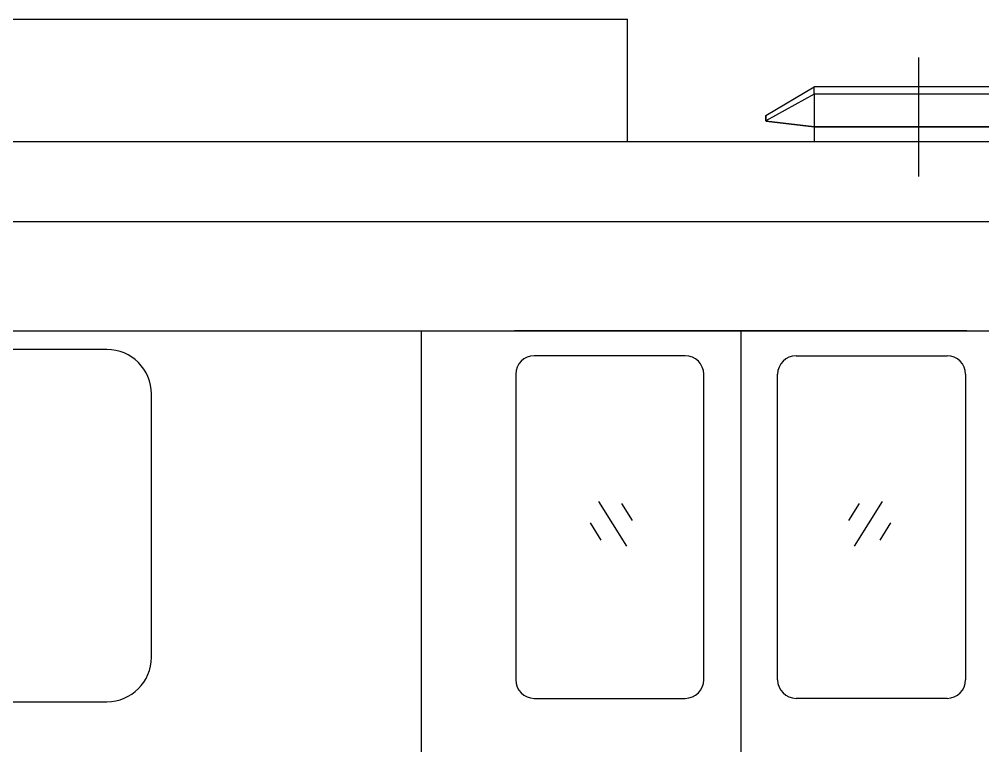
# Model space of a CAD drawing. Extents: x 39751 to 116307, y -36149 to -14965.
# Drawn here: x 108969 to 111569, y -19425 to -17465 of the extents above; entities that cross this region are included whole.
import ezdxf

# ---------------------------------------------------------------- set-up
doc = ezdxf.new("R2010")
doc.units = 0
doc.header["$LTSCALE"] = 1500
doc.linetypes.add('CENTER', pattern=[1.32, 1.2, -0.05, 0.02, -0.05])
doc.linetypes.add('PHANTOM', pattern=[0.95, 0.76, -0.05, 0.02, -0.05, 0.02, -0.05])
doc.layers.add('confine0', color=7, linetype='Continuous')
doc.layers.add('confine5', color=4, linetype='CENTER')

msp = doc.modelspace()

# ---------------------------------------------------------------- linework, layer by layer
at = {"color": 7, "ltscale": 0.1889}
msp.add_line((110983.7, -17725), (111113.7, -17647.9), dxfattribs=at)
at = {"color": 7}
for p, q in [((111677.7, -17647.9), (111113.7, -17647.9)), ((111677.7, -17667.4), (111113.7, -17667.4)), ((111113.7, -17754.9), (111677.7, -17754.9)), ((111114, -17755.7), (111677.4, -17755.7))]:
    msp.add_line(p, q, dxfattribs=at)
at = {"color": 7, "ltscale": 0.024355}
msp.add_line((111113.7, -17667.4), (111113.7, -17647.9), dxfattribs=at)
at = {"color": 7, "ltscale": 0.185448}
msp.add_line((111113.7, -17667.4), (110983.7, -17738.9), dxfattribs=at)
at = {"color": 7, "ltscale": 0.109364}
msp.add_line((111113.7, -17667.4), (111113.7, -17754.9), dxfattribs=at)
at = {"color": 7, "ltscale": 0.017397}
for p, q in [((110983.7, -17725), (110983.7, -17738.9)), ((110983.7, -17738.9), (110983.7, -17725))]:
    msp.add_line(p, q, dxfattribs=at)
at = {"color": 7, "ltscale": 0.001439}
for p, q in [((110984.3, -17739.8), (110983.7, -17738.9)), ((110983.7, -17738.9), (110984.3, -17739.8))]:
    msp.add_line(p, q, dxfattribs=at)
at = {"color": 7, "ltscale": 0.163727}
msp.add_line((110983.7, -17738.9), (111113.7, -17754.9), dxfattribs=at)
at = {"color": 7, "ltscale": 0.163295}
msp.add_line((110984.3, -17739.8), (111114, -17755.7), dxfattribs=at)
at = {"color": 7, "ltscale": 4.57764e-06}
msp.add_line((110984.3, -17739.8), (110984.3, -17739.8), dxfattribs=at)
at = {"color": 7, "ltscale": 0.16329}
msp.add_line((111114, -17755.7), (110984.3, -17739.8), dxfattribs=at)
at = {"color": 7, "ltscale": 0.001104}
msp.add_line((111114, -17755.7), (111113.7, -17754.9), dxfattribs=at)
at = {"color": 7, "linetype": 'PHANTOM', "ltscale": 0.054045}
msp.add_line((111114, -17755.7), (111114, -17796), dxfattribs=at)
at = {"color": 7, "ltscale": 0.347113}
msp.add_line((111114, -17755.7), (111391.7, -17755.7), dxfattribs=at)
at = {"color": 7, "ltscale": 0.020001}
for p, q in [((111399.7, -17755.7), (111415.7, -17755.7)), ((111455.7, -17755.7), (111471.7, -17755.7))]:
    msp.add_line(p, q, dxfattribs=at)
at = {"color": 7, "ltscale": 0.247119}
msp.add_line((111479.7, -17755.7), (111677.4, -17755.7), dxfattribs=at)
for p, q in [((90855.7, -18011), (112735.7, -18011)), ((90855.7, -18306), (112735.7, -18306))]:
    msp.add_line(p, q)
at = {"layer": 'confine0'}
for p, q in [((106810.7, -17465.3), (110610.7, -17465.3)), ((110610.7, -17795.3), (110610.7, -17465.3)), ((112815.7, -17796), (90775.7, -17796)), ((110053.7, -18306), (110053.7, -20241)), ((111525.7, -18306), (110305.7, -18306)), ((110915.7, -18306), (110915.7, -20166)), ((109205.7, -18356), (108065.7, -18356)), ((109325.7, -19186), (109325.7, -18476)), ((108065.7, -19306), (109205.7, -19306))]:
    msp.add_line(p, q, dxfattribs=at)
at = {"layer": 'confine0', "color": 0}
for p, q in [((110766.1, -18373), (110358.7, -18373)), ((111065.3, -18373), (111472.6, -18373)), ((110308.7, -18423), (110308.7, -19247)), ((110816.1, -19247), (110816.1, -18423)), ((111015.3, -19247), (111015.3, -18423)), ((111522.6, -18423), (111522.6, -19247)), ((110608.2, -18886.3), (110532.9, -18765.6)), ((111223.1, -18886.3), (111298.4, -18765.6)), ((110624.2, -18817.5), (110595.2, -18771)), ((111207.1, -18817.5), (111236.1, -18771)), ((110539.4, -18870.4), (110510.4, -18823.9)), ((111292, -18870.4), (111321, -18823.9)), ((110358.7, -19297), (110766.1, -19297)), ((111472.6, -19297), (111065.3, -19297))]:
    msp.add_line(p, q, dxfattribs=at)
at = {"layer": 'confine0'}
for centre, start, end in [((109205.7, -18476), 0, 90), ((109205.7, -19186), 270, 0)]:
    msp.add_arc(centre, 120, start, end, dxfattribs=at)
at = {"layer": 'confine0', "color": 0}
for centre, start, end in [((110358.7, -18423), 90, 180), ((110766.1, -18423), 0, 90), ((111065.3, -18423), 90, 180), ((111472.6, -18423), 0, 90), ((110358.7, -19247), 180, 270), ((110766.1, -19247), 270, 0), ((111065.3, -19247), 180, 270), ((111472.6, -19247), 270, 0)]:
    msp.add_arc(centre, 50, start, end, dxfattribs=at)
at = {"layer": 'confine5'}
msp.add_line((111395.7, -17568.8), (111395.7, -17889.3), dxfattribs=at)

doc.saveas('drawing.dxf')
